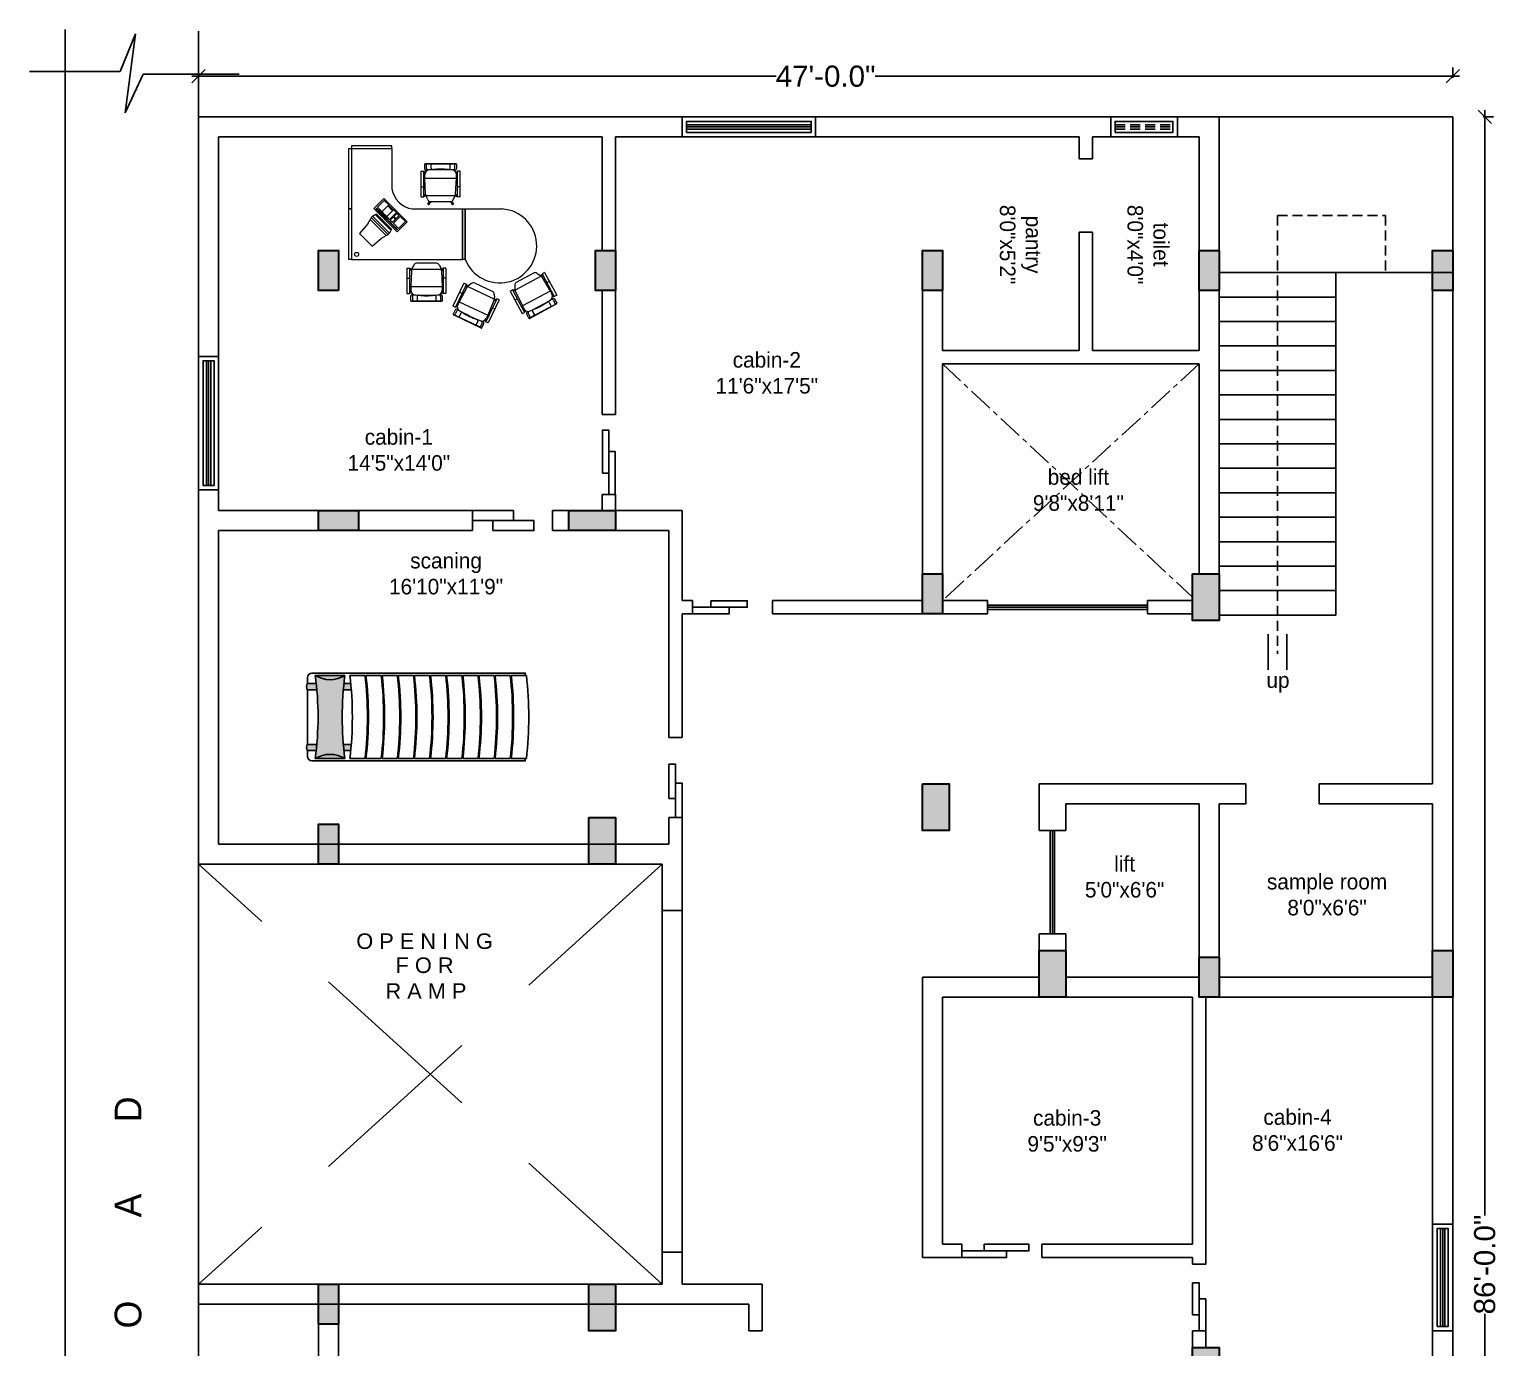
# Model space of a CAD drawing. Header units: inches. Extents: x 204954 to 440946, y -300749 to -143756.
# Drawn here: x 208015 to 208676, y -144552 to -143959 of the extents above; entities that cross this region are included whole.
import ezdxf
from ezdxf.enums import TextEntityAlignment as Align

# ---------------------------------------------------------------- set-up
doc = ezdxf.new("R2010")
doc.units = ezdxf.units.IN
doc.header["$LTSCALE"] = 9
doc.header["$MEASUREMENT"] = 0
doc.linetypes.add('CENTER', pattern=[2, 1.25, -0.25, 0.25, -0.25])
doc.linetypes.add('DASHED', pattern=[0.75, 0.5, -0.25])
doc.layers.get('Defpoints').update_dxf_attribs({"lineweight": 0})
doc.layers.add('beam framing', color=91, linetype='Continuous')
doc.layers.add('Plinth Wall TEXT', color=7, linetype='Continuous')
doc.layers.add('Bloco', color=1, linetype='Continuous', lineweight=9)
doc.layers.add('COLUMNS', color=1, linetype='Continuous', lineweight=30)
doc.layers.add('Hatch', color=7, linetype='Continuous', lineweight=15, true_color=0xa3a3a3)
doc.styles.add('outer', font='arial.ttf', dxfattribs={"height": 24})
doc.styles.add('SST1', font='arial.ttf', dxfattribs={"height": 9.5})
doc.styles.add('vni1', font='arial.ttf')
doc.dimstyles.new('DIMA-1', dxfattribs={"dimtxt": 9.5, "dimasz": 6, "dimexe": 4, "dimexo": 4, "dimgap": 0.25, "dimtad": 0, "dimdec": 1, "dimzin": 3, "dimdsep": 46, "dimlunit": 4, "dimtxsty": 'SST1', "dimblk1": 'OBLIQUE', "dimblk2": 'OBLIQUE', "dimsah": 1, "dimcen": 0, "dimdle": 3, "dimclrd": 3, "dimclre": 3, "dimclrt": 7, "dimadec": 0, "dimazin": 0, "dimtfac": 1, "dimtdec": 1, "dimtix": 1, "dimtmove": 2, "dimatfit": 3, "dimfxl": 4, "dimfxlon": 1, "dimtolj": 1, "dimtzin": 3, "dimarcsym": 0})

# ---------------------------------------------------------------- blocks, each defined once
blk = doc.blocks.new('A$C31806C9B')
at = {"layer": 'Hatch'}
blk.add_hatch(color=256, dxfattribs=at).paths.add_polyline_path([(0, -21), (0, 0), (-12, 0), (-12, -21)])
at = {"layer": 'COLUMNS'}
blk.add_lwpolyline([(-12, 0), (0, 0), (0, -21), (-12, -21)], close=True, dxfattribs=at)
blk = doc.blocks.new('A$C00142961')
at = {"layer": 'Hatch'}
blk.add_hatch(color=256, dxfattribs=at).paths.add_polyline_path([(9, 0), (0, 0), (0, -21), (9, -21)])
at = {"layer": 'COLUMNS'}
blk.add_lwpolyline([(0, 0), (9, 0), (9, -21), (0, -21)], close=True, dxfattribs=at)
blk = doc.blocks.new('A$C5E2070FF')
at = {"layer": 'Hatch'}
blk.add_hatch(color=256, dxfattribs=at).paths.add_polyline_path([(18, -9), (18, 0), (0, 0), (0, -9)])
at = {"layer": 'COLUMNS'}
blk.add_lwpolyline([(18, 0), (18, -9), (0, -9), (0, 0)], close=True, dxfattribs=at)
blk = doc.blocks.new('_Oblique')
at = {"color": 0, "linetype": 'ByBlock', "lineweight": -2}
blk.add_line((-0.5, -0.5), (0.5, 0.5), dxfattribs=at)
blk = doc.blocks.new('*D21')
at = {"layer": 'beam framing', "color": 3, "lineweight": -2, "transparency": 16777216}
for p, q in [((208087.93, -143980.35), (208350.64, -143980.35)), ((208090.93, -143981.1), (208090.93, -143976.35)), ((208657.93, -143980.35), (208395.22, -143980.35)), ((208654.93, -143981.1), (208654.93, -143976.35))]:
    blk.add_line(p, q, dxfattribs=at)
at = {"layer": 'Defpoints', "color": 0, "transparency": 16777216}
for p in [(208654.93, -143980.35), (208090.93, -143998.61), (208654.93, -143998.61)]:
    blk.add_point(p, dxfattribs=at)
at = {"layer": 'beam framing', "color": 3, "lineweight": -2, "transparency": 16777216, "xscale": 6, "yscale": 6, "zscale": 6, "rotation": 180}
blk.add_blockref('_Oblique', (208090.93, -143980.35), dxfattribs=at)
at = {"layer": 'beam framing', "color": 3, "lineweight": -2, "transparency": 16777216, "xscale": 6, "yscale": 6, "zscale": 6}
blk.add_blockref('_Oblique', (208654.93, -143980.35), dxfattribs=at)
at = {"layer": 'beam framing', "color": 7, "transparency": 16777216, "insert": (208372.93, -143980.35), "char_height": 9.5, "attachment_point": 5, "style": 'SST1'}
blk.add_mtext('\\A1;47\'-0.0"', dxfattribs=at)
blk = doc.blocks.new('*D22')
at = {"layer": 'beam framing', "color": 3, "lineweight": -2, "transparency": 16777216}
for p, q in [((208669.36, -143995.61), (208669.36, -144492.5)), ((208668.61, -143998.61), (208673.36, -143998.61)), ((208669.36, -145033.61), (208669.36, -144536.71)), ((208668.61, -145030.61), (208673.36, -145030.61))]:
    blk.add_line(p, q, dxfattribs=at)
at = {"layer": 'Defpoints', "color": 0, "transparency": 16777216}
for p in [(208654.93, -143998.61), (208654.93, -145030.61), (208669.36, -145030.61)]:
    blk.add_point(p, dxfattribs=at)
at = {"layer": 'beam framing', "color": 3, "lineweight": -2, "transparency": 16777216, "xscale": 6, "yscale": 6, "zscale": 6}
for p, rotation in [((208669.36, -143998.61), 90), ((208669.36, -145030.61), 270)]:
    blk.add_blockref('_Oblique', p, dxfattribs=dict(at, rotation=rotation))
at = {"layer": 'beam framing', "color": 7, "transparency": 16777216, "insert": (208669.36, -144514.61), "char_height": 9.5, "attachment_point": 5, "rotation": 90, "style": 'SST1'}
blk.add_mtext('\\A1;86\'-0.0"', dxfattribs=at)

msp = doc.modelspace()

# ---------------------------------------------------------------- hatches: boundary and pattern name
at = {"ltscale": 0.08}
h = msp.add_hatch(color=0, dxfattribs=at)
h.dxf.hatch_style = 1
h.set_gradient(color1=(207, 182, 150), color2=(231, 219, 203), one_color=1, tint=0.85, name='CYLINDER')
h.paths.add_polyline_path([(208139.73999, -144253.30116, 0.178941655), (208139.73999, -144256.14469), (208144.13724, -144256.14469, 0.004972963), (208143.86455, -144253.30116)])
h.paths.add_polyline_path([(208156.34631, -144253.30116, 0.004972963), (208156.07363, -144256.14469), (208159.61196, -144256.14469, 0.004552059), (208159.36235, -144253.30116)])
h = msp.add_hatch(color=0, dxfattribs=at)
h.dxf.hatch_style = 1
h.set_gradient(color1=(207, 182, 150), color2=(239, 231, 220), one_color=1, tint=0.9)
h.paths.add_polyline_path([(208143.44051, -144249.72683, 0.288482462), (208156.77035, -144249.72683)])
h = msp.add_hatch(color=0, dxfattribs=at)
h.dxf.hatch_style = 1
h.set_gradient(color1=(207, 182, 150), color2=(239, 231, 220), one_color=1, tint=0.9, name='INVCURVED')
h.paths.add_polyline_path([(208143.44051, -144249.72683, -0.065400676), (208143.44051, -144287.13535, -0.288482462), (208156.77035, -144287.13535, -0.065400676), (208156.77035, -144249.72683, -0.288482462)])
h = msp.add_hatch(color=0, dxfattribs=at)
h.dxf.hatch_style = 1
h.set_gradient(color1=(207, 182, 150), color2=(231, 219, 203), one_color=1, tint=0.85, name='CYLINDER')
h.paths.add_polyline_path([(208139.73999, -144280.71749, 0.178941655), (208139.73999, -144283.56103), (208143.86455, -144283.56103, 0.004972963), (208144.13724, -144280.71749)])
h.paths.add_polyline_path([(208156.07363, -144280.71749, 0.004972963), (208156.34631, -144283.56103), (208159.36235, -144283.56103, 0.004552059), (208159.61196, -144280.71749)])
h = msp.add_hatch(color=0, dxfattribs=at)
h.dxf.hatch_style = 1
h.set_gradient(color1=(207, 182, 150), color2=(239, 231, 220), one_color=1, tint=0.9)
h.paths.add_polyline_path([(208143.44051, -144287.13535), (208156.77035, -144287.13535, 0.288482462)])

# ---------------------------------------------------------------- linework, layer by layer
at = {"color": 0}
for p, q in [((208143.86455, -144253.30116), (208139.73999, -144253.30116)), ((208143.44051, -144249.72683), (208156.77035, -144249.72683)), ((208159.36235, -144253.30116), (208156.34631, -144253.30116)), ((208158.97436, -144249.72683), (208165.82466, -144249.72683)), ((208166.22859, -144249.72683), (208173.07889, -144249.72683)), ((208173.48282, -144249.72683), (208180.33313, -144249.72683)), ((208180.73705, -144249.72683), (208187.58736, -144249.72683)), ((208187.99129, -144249.72683), (208194.84159, -144249.72683)), ((208195.24552, -144249.72683), (208202.09582, -144249.72683)), ((208202.49975, -144249.72683), (208209.35006, -144249.72683)), ((208209.75398, -144249.72683), (208216.60429, -144249.72683)), ((208217.00822, -144249.72683), (208223.85852, -144249.72683)), ((208224.26245, -144249.72683), (208231.11275, -144249.72683)), ((208231.51668, -144249.72683), (208238.36699, -144249.72683)), ((208144.13724, -144256.14469), (208139.73999, -144256.14469)), ((208159.61196, -144256.14469), (208156.07363, -144256.14469)), ((208144.13724, -144280.71749), (208139.73999, -144280.71749)), ((208143.86455, -144283.56103), (208139.73999, -144283.56103)), ((208159.61196, -144280.71749), (208156.07363, -144280.71749)), ((208159.36235, -144283.56103), (208156.34631, -144283.56103)), ((208143.44051, -144287.13535), (208156.77035, -144287.13535)), ((208158.97436, -144287.13535), (208165.82466, -144287.13535)), ((208166.22859, -144287.13535), (208173.07889, -144287.13535)), ((208173.48282, -144287.13535), (208180.33313, -144287.13535)), ((208180.73705, -144287.13535), (208187.58736, -144287.13535)), ((208187.99129, -144287.13535), (208194.84159, -144287.13535)), ((208195.24552, -144287.13535), (208202.09582, -144287.13535)), ((208202.49975, -144287.13535), (208209.35006, -144287.13535)), ((208209.75398, -144287.13535), (208216.60429, -144287.13535)), ((208217.00822, -144287.13535), (208223.85852, -144287.13535)), ((208224.26245, -144287.13535), (208231.11275, -144287.13535)), ((208231.51668, -144287.13535), (208238.36699, -144287.13535))]:
    msp.add_line(p, q, dxfattribs=at)
for points in [[(208237.85578, -144249.72683), (208237.85578, -144248.70119), (208141.92762, -144248.70119, 0.414213562), (208139.8866, -144250.74221), (208139.8866, -144253.30116)], [(208139.8866, -144283.56103), (208139.8866, -144286.11997, 0.414213562), (208141.92762, -144288.16099), (208237.85578, -144288.16099), (208237.85578, -144287.13535)]]:
    msp.add_lwpolyline(points, format="xyb", dxfattribs=at)
msp.add_lwpolyline([(208139.8866, -144256.14469), (208139.8866, -144280.71749)], dxfattribs=at)
for centre, radius, start, end in [((208143.5855, -144254.72292), 4.09992, 159.70954548, 200.29045452), ((208001.0547, -144268.43109), 143.60908, 352.51629228, 7.48370772), ((208150.10543, -144239.13649), 12.51305, 237.81615381, 302.18384619), ((208299.15617, -144268.43109), 143.60908, 172.51629228, 187.48370772), ((208003.32288, -144268.43109), 156.77127, 353.14776189, 6.85223811), ((208003.32288, -144268.43109), 163.57468, 353.43404272, 6.56595728), ((208010.57711, -144268.43109), 156.77127, 353.14776189, 6.85223811), ((208010.57711, -144268.43109), 163.57468, 353.43404272, 6.56595728), ((208017.83135, -144268.43109), 156.77127, 353.14776189, 6.85223811), ((208017.83135, -144268.43109), 163.57468, 353.43404272, 6.56595728), ((208025.08558, -144268.43109), 156.77127, 353.14776189, 6.85223811), ((208025.08558, -144268.43109), 163.57468, 353.43404272, 6.56595728), ((208032.33981, -144268.43109), 156.77127, 353.14776189, 6.85223811), ((208032.33981, -144268.43109), 163.57468, 353.43404272, 6.56595728), ((208039.59404, -144268.43109), 156.77127, 353.14776189, 6.85223811), ((208039.59404, -144268.43109), 163.57468, 353.43404272, 6.56595728), ((208046.84828, -144268.43109), 156.77127, 353.14776189, 6.85223811), ((208046.84828, -144268.43109), 163.57468, 353.43404272, 6.56595728), ((208054.10251, -144268.43109), 156.77127, 353.14776189, 6.85223811), ((208054.10251, -144268.43109), 163.57468, 353.43404272, 6.56595728), ((208061.35674, -144268.43109), 156.77127, 353.14776189, 6.85223811), ((208061.35674, -144268.43109), 163.57468, 353.43404272, 6.56595728), ((208068.61097, -144268.43109), 156.77127, 353.14776189, 6.85223811), ((208068.61097, -144268.43109), 163.57468, 353.43404272, 6.56595728), ((208075.86521, -144268.43109), 156.77127, 353.14776189, 6.85223811), ((208075.86521, -144268.43109), 163.57468, 353.43404272, 6.56595728), ((208143.5855, -144282.13926), 4.09992, 159.70954548, 200.29045452), ((208150.10543, -144297.72569), 12.51305, 57.81615381, 122.18384619)]:
    msp.add_arc(centre, radius, start, end, dxfattribs=at)
at = {"layer": 'beam framing', "color": 1}
for p, q in [((208030.98854, -145030.6061), (208030.98854, -143959.24885)), ((208055.69903, -143978.18468), (208062.58403, -143961.22098)), ((208062.58403, -143961.22098), (208057.99387, -143996.75295)), ((208090.93246, -143998.6061), (208090.93246, -143960.0556)), ((208014.84824, -143978.18468), (208055.69903, -143978.18468)), ((208057.99387, -143996.75295), (208066.02629, -143979.33085)), ((208066.02629, -143979.33085), (208109.17191, -143979.33085)), ((208090.93246, -143998.6061), (208654.93243, -143998.6061)), ((208090.93246, -145030.6061), (208090.93246, -143998.6061)), ((208549.93251, -144204.10617), (208549.93248, -143998.6061)), ((208654.93243, -145030.6061), (208654.93243, -143998.6061)), ((208099.93246, -144007.6061), (208272.43247, -144007.6061)), ((208099.93246, -144175.60609), (208099.93246, -144007.6061)), ((208272.43247, -144058.60609), (208272.43247, -144007.6061)), ((208278.43247, -144007.6061), (208486.93247, -144007.6061)), ((208278.43247, -144132.37287), (208278.43247, -144007.6061)), ((208486.93247, -144007.6061), (208486.93247, -144017.38146)), ((208492.93247, -144007.6061), (208540.93247, -144007.6061)), ((208492.93247, -144007.6061), (208492.93247, -144017.38146)), ((208540.93247, -144007.6061), (208540.93247, -144103.60609)), ((208492.93247, -144017.38146), (208486.93247, -144017.38146)), ((208486.93247, -144050.38146), (208486.93247, -144103.60609)), ((208492.93247, -144050.38146), (208486.93247, -144050.38146)), ((208492.93247, -144050.38146), (208492.93247, -144103.60609)), ((208416.43247, -144058.60609), (208416.43247, -144103.60609)), ((208425.43245, -144058.60609), (208425.43245, -144103.60609)), ((208602.43246, -144222.6061), (208602.43246, -144068.6061)), ((208272.43247, -144132.37287), (208272.43247, -144076.60609)), ((208645.93243, -144076.60609), (208645.93243, -144298.46969)), ((208416.43245, -144103.60609), (208416.43245, -144216.10609)), ((208425.43245, -144103.60609), (208486.93247, -144103.60609)), ((208492.93247, -144103.60609), (208540.93247, -144103.60609)), ((208425.43245, -144109.60609), (208540.93247, -144109.60609)), ((208425.43245, -144109.60609), (208425.43245, -144216.10609)), ((208540.93247, -144109.60609), (208540.93247, -144204.10617)), ((208272.43247, -144132.37287), (208278.43247, -144132.37287)), ((208272.43247, -144175.60609), (208272.43247, -144168.37287)), ((208272.43247, -144168.37287), (208278.43247, -144168.37287)), ((208278.43247, -144184.60609), (208278.43247, -144168.37287)), ((208214.12626, -144175.60609), (208099.93246, -144175.60609)), ((208214.12626, -144175.60609), (208214.12626, -144184.60609)), ((208272.43247, -144175.60609), (208250.12626, -144175.60609)), ((208250.12626, -144175.60609), (208250.12626, -144184.60609)), ((208278.43247, -144175.60609), (208308.43243, -144175.60609)), ((208308.43243, -144216.10609), (208308.43243, -144175.60609)), ((208099.93246, -144325.6061), (208099.93246, -144184.60609)), ((208214.12626, -144184.60609), (208099.93246, -144184.60609)), ((208302.43243, -144184.60609), (208250.12626, -144184.60609)), ((208302.43243, -144277.60619), (208302.43243, -144184.60609)), ((208308.43243, -144216.10609), (208313.06591, -144216.10609)), ((208313.06591, -144216.10609), (208313.06591, -144222.10609)), ((208349.06591, -144216.10609), (208416.43245, -144216.10609)), ((208349.06591, -144216.10609), (208349.06591, -144222.10609)), ((208425.43245, -144216.10609), (208445.68248, -144216.10609)), ((208445.68248, -144216.10609), (208445.68248, -144222.10609)), ((208517.68248, -144216.10609), (208537.93251, -144216.10609)), ((208517.68248, -144216.10609), (208517.68248, -144222.10609)), ((208308.43243, -144222.10609), (208313.06591, -144222.10609)), ((208308.43243, -144277.60619), (208308.43243, -144222.10609)), ((208349.06591, -144222.10609), (208445.68248, -144222.10609)), ((208517.68248, -144222.10609), (208537.93251, -144222.10609)), ((208302.43243, -144277.60619), (208308.43243, -144277.60619)), ((208416.43247, -144298.46965), (208416.43247, -144319.46965)), ((208468.93246, -144298.46967), (208468.93245, -144319.46965)), ((208549.93247, -144298.46969), (208468.93246, -144298.46967)), ((208549.93247, -144298.46969), (208561.89146, -144298.46969)), ((208561.89146, -144307.46969), (208561.89146, -144298.46969)), ((208594.89146, -144298.46969), (208645.93243, -144298.46969)), ((208594.89146, -144307.46969), (208594.89146, -144298.46969)), ((208480.93246, -144307.46968), (208480.93245, -144319.46965)), ((208540.93247, -144307.46969), (208480.93246, -144307.46968)), ((208540.93243, -144376.46968), (208540.93247, -144307.46969)), ((208549.93247, -144307.46969), (208549.93247, -144394.46968)), ((208549.93247, -144307.46969), (208561.89146, -144307.46969)), ((208594.89146, -144307.46969), (208645.93243, -144307.46969)), ((208645.93243, -144307.46969), (208645.93243, -144592.60609)), ((208302.43243, -144325.60618), (208302.43243, -144313.60619)), ((208302.43243, -144313.60619), (208308.43243, -144313.60619)), ((208308.43243, -144325.60618), (208308.43243, -144313.60619)), ((208480.93245, -144319.46965), (208468.93245, -144319.46965)), ((208099.93246, -144325.6061), (208302.43243, -144325.60618)), ((208308.43243, -144325.60618), (208308.43246, -144523.46963)), ((208090.93246, -144334.6061), (208299.43243, -144334.60618)), ((208299.43243, -144334.60618), (208299.43246, -144523.46963)), ((208468.93245, -144365.87424), (208468.93245, -144373.46967)), ((208480.93243, -144365.87424), (208468.93245, -144365.87424)), ((208480.93243, -144365.87424), (208480.93243, -144373.46967)), ((208416.43247, -144385.46969), (208416.43246, -144511.46969)), ((208468.93245, -144385.46969), (208416.43247, -144385.46969)), ((208480.93243, -144385.46969), (208540.93243, -144385.46969)), ((208549.93247, -144385.46968), (208645.93247, -144385.46968)), ((208425.43247, -144394.46966), (208425.43246, -144505.46969)), ((208474.93245, -144394.46966), (208425.43247, -144394.46966)), ((208480.93243, -144394.46969), (208537.93247, -144394.46969)), ((208537.93247, -144505.46969), (208537.93247, -144394.46969)), ((208543.93247, -144514.46969), (208543.93247, -144394.46969)), ((208549.93247, -144394.46968), (208654.93247, -144394.46968)), ((208425.43246, -144505.46969), (208434.15292, -144505.46969)), ((208434.15292, -144511.46969), (208434.15292, -144505.46969)), ((208470.15292, -144505.46969), (208537.93247, -144505.46969)), ((208470.15292, -144511.46969), (208470.15292, -144505.46969)), ((208416.43246, -144511.46969), (208434.15292, -144511.46969)), ((208470.15292, -144511.46969), (208537.93247, -144511.46969)), ((208537.93247, -144514.46969), (208537.93247, -144511.46969)), ((208537.93247, -144514.46969), (208543.93247, -144514.46969)), ((208299.43246, -144523.46963), (208090.93246, -144523.46963)), ((208144.93247, -144648.34609), (208144.93247, -144523.46963)), ((208344.43247, -144523.46963), (208308.43246, -144523.46963)), ((208344.43247, -144523.46963), (208344.43247, -144544.4696)), ((208153.93247, -144648.34609), (208153.93247, -144529.46963)), ((208338.43247, -144532.46963), (208090.93246, -144532.46963)), ((208338.43247, -144532.46963), (208338.43247, -144544.4696)), ((208338.43247, -144544.4696), (208344.43247, -144544.4696)), ((208537.93247, -144592.60609), (208537.93247, -144544.46969)), ((208537.93247, -144544.46969), (208543.93247, -144544.46969)), ((208543.93247, -144551.96966), (208543.93247, -144544.46969))]:
    msp.add_line(p, q, dxfattribs=at)
at = {"layer": 'beam framing', "color": 4}
for p, q in [((208310.43243, -144002.1061), (208366.43243, -144002.1061)), ((208310.43243, -144003.1061), (208366.43243, -144003.1061)), ((208310.43243, -144004.1061), (208366.43243, -144004.1061)), ((208094.43246, -144164.26523), (208094.43246, -144108.26523)), ((208095.43246, -144164.26523), (208095.43246, -144108.26523)), ((208096.43246, -144164.26523), (208096.43246, -144108.26523)), ((208445.68248, -144218.10609), (208517.68248, -144218.10609)), ((208445.68248, -144219.10609), (208517.68248, -144219.10609)), ((208445.68248, -144220.10609), (208517.68248, -144220.10609)), ((208473.93244, -144365.87424), (208473.93245, -144319.46965)), ((208474.93244, -144365.87424), (208474.93245, -144319.46965)), ((208475.93244, -144365.87424), (208475.93245, -144319.46965)), ((208649.43243, -144542.46969), (208649.43243, -144498.46969)), ((208650.43243, -144542.46969), (208650.43243, -144498.46969)), ((208651.43243, -144542.46969), (208651.43243, -144498.46969))]:
    msp.add_line(p, q, dxfattribs=at)
at = {"layer": 'beam framing', "color": 6, "linetype": 'DASHED'}
for p, q in [((208503.14109, -144002.1061), (208529.14109, -144002.1061)), ((208503.14109, -144003.1061), (208529.14109, -144003.1061)), ((208503.14109, -144004.1061), (208529.14109, -144004.1061))]:
    msp.add_line(p, q, dxfattribs=at)
at = {"layer": 'beam framing', "color": 2, "linetype": 'DASHED'}
for p, q in [((208576.18247, -144042.9703), (208576.18247, -144239.95729)), ((208576.18247, -144042.9703), (208624.75577, -144042.9703)), ((208624.75577, -144042.9703), (208624.75577, -144068.6061))]:
    msp.add_line(p, q, dxfattribs=at)
at = {"layer": 'beam framing', "color": 8, "linetype": 'DASHED', "lineweight": 25, "ltscale": 18}
for p, q in [((208549.9324, -144058.60607), (208549.93247, -144058.6062)), ((208299.43246, -144523.46963), (208090.93246, -144334.6061)), ((208299.43243, -144334.60618), (208090.93246, -144523.46963))]:
    msp.add_line(p, q, dxfattribs=at)
at = {"layer": 'beam framing', "ltscale": 18}
for p, q in [((208549.93248, -144068.6061), (208654.93243, -144068.6061)), ((208549.93248, -144079.6061), (208602.43246, -144079.6061)), ((208549.93248, -144090.6061), (208602.43246, -144090.6061)), ((208549.93248, -144101.6061), (208602.43246, -144101.6061)), ((208549.93248, -144112.6061), (208602.43246, -144112.6061)), ((208549.93248, -144123.6061), (208602.43246, -144123.6061)), ((208549.93248, -144134.6061), (208602.43246, -144134.6061)), ((208549.93248, -144145.6061), (208602.43246, -144145.6061)), ((208549.93248, -144156.6061), (208602.43246, -144156.6061)), ((208549.93248, -144167.6061), (208602.43246, -144167.6061)), ((208549.93248, -144178.6061), (208602.43246, -144178.6061)), ((208549.93248, -144189.6061), (208602.43246, -144189.6061)), ((208549.93248, -144200.6061), (208602.43246, -144200.6061)), ((208549.93248, -144211.6061), (208602.43246, -144211.6061)), ((208549.93248, -144222.6061), (208602.43246, -144222.6061))]:
    msp.add_line(p, q, dxfattribs=at)
at = {"layer": 'beam framing', "color": 1, "linetype": 'CENTER'}
for p, q in [((208425.43245, -144109.60609), (208537.93251, -144214.60617)), ((208540.93247, -144109.60609), (208425.43245, -144216.10609))]:
    msp.add_line(p, q, dxfattribs=at)
at = {"layer": 'beam framing', "color": 6}
for p, q in [((208571.95231, -144231.14104), (208571.95231, -144247.16456)), ((208580.41263, -144231.14104), (208580.41263, -144247.16456))]:
    msp.add_line(p, q, dxfattribs=at)
at = {"layer": 'beam framing', "color": 71, "linetype": 'DASHED', "lineweight": 25, "ltscale": 18}
msp.add_line((208144.93247, -144523.46967), (208144.93247, -144532.46963), dxfattribs=at)
at = {"layer": 'beam framing', "color": 5}
for points in [[(208308.43243, -144007.6061), (208368.43243, -144007.6061), (208368.43243, -143998.6061), (208308.43243, -143998.6061)], [(208310.43243, -144005.6061), (208366.43243, -144005.6061), (208366.43243, -144000.6061), (208310.43243, -144000.6061)], [(208501.14109, -144007.6061), (208531.14109, -144007.6061), (208531.14109, -143998.6061), (208501.14109, -143998.6061)], [(208503.14109, -144005.6061), (208529.14109, -144005.6061), (208529.14109, -144000.6061), (208503.14109, -144000.6061)], [(208099.93246, -144166.26523), (208090.93246, -144166.26523), (208090.93246, -144106.26523), (208099.93246, -144106.26523)], [(208097.93246, -144164.26523), (208092.93246, -144164.26523), (208092.93246, -144108.26523), (208097.93246, -144108.26523)], [(208645.93243, -144544.46969), (208654.93243, -144544.46969), (208654.93243, -144496.46969), (208645.93243, -144496.46969)], [(208647.93243, -144542.46969), (208652.93243, -144542.46969), (208652.93243, -144498.46969), (208647.93243, -144498.46969)]]:
    msp.add_lwpolyline(points, close=True, dxfattribs=at)
at = {"layer": 'beam framing', "color": 4}
for points in [[(208272.53682, -144158.72769), (208275.43247, -144158.72769), (208275.43247, -144139.43735), (208272.53682, -144139.43735)], [(208275.43247, -144168.37287), (208278.32812, -144168.37287), (208278.32812, -144149.08252), (208275.43247, -144149.08252)], [(208214.12626, -144180.10609), (208232.53234, -144180.10609), (208232.53234, -144175.63302), (208214.12626, -144175.63302)], [(208223.3293, -144184.57916), (208241.73537, -144184.57916), (208241.73537, -144180.10609), (208223.3293, -144180.10609)], [(208313.06591, -144219.10609), (208329.4855, -144219.10609), (208329.4855, -144222.07798), (208313.06591, -144222.07798)], [(208321.2757, -144216.1342), (208337.6953, -144216.1342), (208337.6953, -144219.10609), (208321.2757, -144219.10609)], [(208302.44513, -144305.07056), (208305.43243, -144305.07056), (208305.43243, -144289.65565), (208302.44513, -144289.65565)], [(208305.43243, -144313.60619), (208308.41973, -144313.60619), (208308.41973, -144298.19127), (208305.43243, -144298.19127)], [(208434.15292, -144508.46969), (208454.29039, -144508.46969), (208454.29039, -144511.42965), (208434.15292, -144511.42965)], [(208444.22166, -144505.50973), (208464.35913, -144505.50973), (208464.35913, -144508.46969), (208444.22166, -144508.46969)], [(208537.95899, -144537.26185), (208540.93247, -144537.26185), (208540.93247, -144522.84618), (208537.95899, -144522.84618)], [(208540.93247, -144544.46969), (208543.90596, -144544.46969), (208543.90596, -144530.05401), (208540.93247, -144530.05401)]]:
    msp.add_lwpolyline(points, close=True, dxfattribs=at)
at = {"layer": 'beam framing', "color": 6}
msp.add_lwpolyline([(208299.43243, -144355.37658), (208308.43246, -144355.37658), (208308.43246, -144509.11047), (208299.43243, -144509.11047)], close=True, dxfattribs=at)
at = {"layer": 'Bloco', "color": 2, "linetype": 'Continuous'}
for p, q in [((208159.75368, -144012.76032), (208159.75368, -144062.68284)), ((208159.75368, -144012.76032), (208177.90732, -144012.76032)), ((208177.90732, -144012.76032), (208177.90732, -144030.91396)), ((208209.6762, -144039.99078), (208209.6762, -144062.68284)), ((208159.75368, -144062.68284), (208209.6762, -144062.68284))]:
    msp.add_line(p, q, dxfattribs=at)
at = {"layer": 'Bloco', "color": 2, "linetype": 'ByBlock'}
for p, q in [((208206.89697, -144019.77639), (208192.67662, -144019.77639)), ((208192.67662, -144021.93987), (208192.67662, -144019.80665)), ((208206.71543, -144019.62511), (208192.85815, -144019.62511)), ((208193.43302, -144021.86769), (208193.43302, -144019.92767)), ((208195.55094, -144021.71852), (208195.55094, -144019.92767)), ((208204.02264, -144021.71852), (208204.02264, -144019.92767)), ((208206.14057, -144021.86769), (208206.14057, -144019.92767)), ((208206.89697, -144019.80665), (208206.89697, -144021.93987)), ((208191.01253, -144034.55649), (208191.01253, -144023.05918)), ((208191.01253, -144023.05918), (208192.22277, -144023.05918)), ((208192.22277, -144034.55649), (208192.22277, -144023.05918)), ((208192.92765, -144023.57182), (208192.22277, -144023.05918)), ((208192.7437, -144024.04315), (208192.22277, -144023.6643)), ((208192.67662, -144026.08479), (208192.67662, -144024.57198)), ((208193.02047, -144033.23687), (208192.67662, -144026.08479)), ((208192.67662, -144026.08479), (208206.89697, -144026.08479)), ((208193.29584, -144022.54482), (208194.06437, -144022.47224)), ((208206.27775, -144022.54482), (208205.50922, -144022.47224)), ((208206.55312, -144033.23687), (208206.89697, -144026.08479)), ((208206.64593, -144023.57182), (208207.35081, -144023.05918)), ((208206.82989, -144024.04315), (208207.35081, -144023.6643)), ((208206.89697, -144026.08479), (208206.89697, -144024.57198)), ((208207.35081, -144034.55649), (208207.35081, -144023.05918)), ((208208.56105, -144023.05918), (208207.35081, -144023.05918)), ((208208.56105, -144034.55649), (208208.56105, -144023.05918)), ((208169.71545, -144039.83644, 0.60512), (208174.20825, -144035.34364, 0.60512)), ((208174.20825, -144035.34364, 0.60512), (208184.69145, -144045.82683, 0.60512)), ((208174.20825, -144035.34364), (208184.69145, -144045.82683)), ((208174.20825, -144035.34364, 0.60512), (208174.20825, -144035.34364)), ((208191.01253, -144030.01807), (208192.22277, -144030.01807)), ((208191.01253, -144034.55649), (208192.22277, -144034.55649)), ((208193.02934, -144033.36477), (208192.22277, -144033.95136)), ((208193.12672, -144033.89907), (208192.22277, -144034.55649)), ((208193.14171, -144033.95136), (208206.43188, -144033.95136)), ((208194.09127, -144035.79408), (208193.40549, -144034.57483)), ((208205.48231, -144035.79408), (208206.16809, -144034.57483)), ((208206.44686, -144033.89907), (208207.35081, -144034.55649)), ((208206.54425, -144033.36477), (208207.35081, -144033.95136)), ((208208.56105, -144030.01807), (208207.35081, -144030.01807)), ((208208.56105, -144034.55649), (208207.35081, -144034.55649)), ((208180.19865, -144050.31963, 0.60512), (208169.71545, -144039.83644, 0.60512)), ((208194.48697, -144037.11953), (208194.03319, -144037.66032)), ((208194.92403, -144037.48626), (208194.47024, -144038.02706)), ((208194.97097, -144036.64045), (208194.74943, -144036.90448)), ((208194.79369, -144036.94162), (208194.74943, -144036.90448)), ((208195.09709, -144037.1962), (208195.05282, -144037.15906)), ((208195.53492, -144036.67441), (208195.09709, -144037.1962)), ((208195.25568, -144036.67441), (208204.3179, -144036.67441)), ((208204.03866, -144036.67441), (208204.4765, -144037.1962)), ((208204.4765, -144037.1962), (208204.52076, -144037.15906)), ((208204.60261, -144036.64045), (208204.82416, -144036.90448)), ((208204.64956, -144037.48626), (208205.10334, -144038.02706)), ((208204.77989, -144036.94162), (208204.82416, -144036.90448)), ((208205.08661, -144037.11953), (208205.54039, -144037.66032)), ((208168.58713, -144043.85299, 0.30256), (208168.15925, -144044.70876, 0.30256)), ((208169.22896, -144043.21116, 0.60512), (208168.58713, -144043.85299, 0.60512)), ((208168.58713, -144043.85299, 0.30256), (208176.1821, -144051.44795, 0.30256)), ((208168.58713, -144043.85299, 0.60512), (208176.1821, -144051.44795, 0.60512)), ((208170.88702, -144042.3019, 0.60512), (208169.22896, -144043.21116, 0.60512)), ((208172.8125, -144046.7947, 0.60512), (208169.22896, -144043.21116, 0.60512)), ((208169.22896, -144043.21116, 0.60512), (208176.82393, -144050.80612, 0.60512)), ((208174.3101, -144045.72498, 0.60512), (208170.88702, -144042.3019, 0.60512)), ((208171.15758, -144042.57246, 0.60512), (208171.15758, -144042.57246, 0.60512)), ((208171.15758, -144042.57246, 0.60512), (208171.15758, -144042.57246, 0.60512)), ((208173.61165, -144045.02654, 2.11793), (208177.19519, -144048.61008, 2.11793)), ((208174.3101, -144045.72498, 0.60512), (208177.73318, -144049.14807, 0.60512)), ((208184.69145, -144045.82683, 0.60512), (208180.19865, -144050.31963, 0.60512)), ((208184.69145, -144045.82683, 0.60512), (208184.69145, -144045.82683)), ((208176.1821, -144051.44795, 0.30256), (208175.32633, -144051.87584, 0.30256)), ((208176.82393, -144050.80612, 0.60512), (208176.1821, -144051.44795, 0.60512)), ((208177.73318, -144049.14807, 0.60512), (208176.82393, -144050.80612, 0.60512)), ((208184.65465, -144066.54119), (208184.65465, -144078.0385)), ((208184.65465, -144066.54119), (208185.86489, -144066.54119)), ((208185.86489, -144066.54119), (208185.86489, -144078.0385)), ((208186.76883, -144067.19861), (208185.86489, -144066.54119)), ((208186.67145, -144067.73291), (208185.86489, -144067.14632)), ((208186.66258, -144067.86081), (208186.31873, -144075.0129)), ((208200.07399, -144067.14632), (208186.78382, -144067.14632)), ((208187.73339, -144065.3036), (208187.04761, -144066.52285)), ((208197.96002, -144064.42327), (208188.89779, -144064.42327)), ((208199.12443, -144065.3036), (208199.81021, -144066.52285)), ((208200.08898, -144067.19861), (208200.99292, -144066.54119)), ((208200.18636, -144067.73291), (208200.99292, -144067.14632)), ((208200.19523, -144067.86081), (208200.53908, -144075.0129)), ((208200.99292, -144066.54119), (208200.99292, -144078.0385)), ((208202.20317, -144066.54119), (208200.99292, -144066.54119)), ((208202.20317, -144066.54119), (208202.20317, -144078.0385)), ((208184.65465, -144071.07961), (208185.86489, -144071.07961)), ((208202.20317, -144071.07961), (208200.99292, -144071.07961)), ((208210.30171, -144073.32203), (208205.34512, -144083.69605)), ((208211.39372, -144073.84378), (208206.43712, -144084.21779)), ((208210.30171, -144073.32203), (208211.39372, -144073.84378)), ((208211.60772, -144075.26677), (208211.13284, -144074.38978)), ((208211.92593, -144074.82666), (208211.39372, -144073.84378)), ((208211.962, -144074.78594), (208223.95371, -144080.51546)), ((208213.6132, -144073.53262), (208212.46879, -144074.33711)), ((208215.04336, -144073.24029), (208223.2202, -144077.1471)), ((208233.21203, -144074.37131), (208233.18316, -144075.76989)), ((208244.96059, -144070.16922), (208233.24499, -144076.44403)), ((208241.81142, -144068.76688), (208233.82285, -144073.04551)), ((208243.25351, -144068.99315), (208244.43369, -144069.74416)), ((208244.99849, -144070.20824), (208245.48495, -144069.20192)), ((208245.3366, -144070.63326), (208245.77065, -144069.73535)), ((208245.40481, -144070.74182), (208249.0847, -144076.88421)), ((208246.55181, -144068.63052), (208245.48495, -144069.20192)), ((208245.48495, -144069.20192), (208250.91328, -144079.33707)), ((208246.55181, -144068.63052), (208251.98014, -144078.76567)), ((208248.69457, -144072.63124), (208247.62771, -144073.20264)), ((208184.65465, -144078.0385), (208185.86489, -144078.0385)), ((208186.38581, -144077.05453), (208185.86489, -144077.43338)), ((208186.56977, -144077.52586), (208185.86489, -144078.0385)), ((208200.53908, -144075.0129), (208186.31873, -144075.0129)), ((208186.31873, -144075.0129), (208186.31873, -144076.5257)), ((208186.31873, -144081.29103), (208186.31873, -144079.15781)), ((208186.31873, -144081.32129), (208200.53908, -144081.32129)), ((208186.50027, -144081.47257), (208200.35755, -144081.47257)), ((208186.93795, -144078.55286), (208187.70648, -144078.62544)), ((208187.07513, -144079.22999), (208187.07513, -144081.17001)), ((208189.19306, -144079.37916), (208189.19306, -144081.17001)), ((208197.66476, -144079.37916), (208197.66476, -144081.17001)), ((208199.91986, -144078.55286), (208199.15133, -144078.62544)), ((208199.78268, -144079.22999), (208199.78268, -144081.17001)), ((208200.28805, -144077.52586), (208200.99292, -144078.0385)), ((208200.472, -144077.05453), (208200.99292, -144077.43338)), ((208200.53908, -144075.0129), (208200.53908, -144076.5257)), ((208200.53908, -144079.15781), (208200.53908, -144081.29103)), ((208202.20317, -144078.0385), (208200.99292, -144078.0385)), ((208211.54457, -144075.37836), (208208.15099, -144081.68345)), ((208208.34516, -144077.41704), (208209.43716, -144077.93878)), ((208225.04374, -144080.36562), (208220.08714, -144090.73963)), ((208223.75508, -144081.21242), (208220.98201, -144087.81398)), ((208226.13574, -144080.88737), (208221.17914, -144091.26138)), ((208223.80222, -144081.09318), (208224.78286, -144080.91162)), ((208223.89133, -144078.44341), (208223.98448, -144079.83918)), ((208223.94469, -144080.5691), (208225.04374, -144080.36562)), ((208226.13574, -144080.88737), (208225.04374, -144080.36562)), ((208231.08237, -144076.91587), (208232.14923, -144076.34447)), ((208231.08237, -144076.91587), (208236.5107, -144087.05102)), ((208232.14923, -144076.34447), (208237.57756, -144086.47962)), ((208233.25647, -144076.49721), (208232.14923, -144076.34447)), ((208233.42288, -144077.01418), (208232.43493, -144076.8779)), ((208233.22513, -144080.91659), (208234.29199, -144080.34519)), ((208233.47545, -144077.13112), (208236.54912, -144083.5982)), ((208249.0847, -144076.88421), (208236.54912, -144083.5982)), ((208249.0847, -144076.88421), (208249.79896, -144078.21778)), ((208250.2102, -144080.29713), (208249.56699, -144080.72396)), ((208249.9895, -144078.71563), (208250.62758, -144078.80365)), ((208250.04988, -144079.21797), (208250.91328, -144079.33707)), ((208250.40898, -144080.9588), (208251.32494, -144082.66898)), ((208251.98014, -144078.76567), (208250.91328, -144079.33707)), ((208251.04168, -144080.53805), (208252.04886, -144082.41854)), ((208205.34512, -144083.69605), (208206.43712, -144084.21779)), ((208218.2624, -144093.50604), (208205.43138, -144087.37551)), ((208206.36407, -144085.4234), (208205.44442, -144087.34821)), ((208218.03338, -144093.56428), (208205.52996, -144087.59027)), ((208207.01546, -144085.81462), (208206.1791, -144087.5651)), ((208207.29413, -144084.05912), (208206.43712, -144084.21779)), ((208207.33135, -144083.55453), (208206.69799, -144083.67179)), ((208207.1836, -144085.1445), (208207.84575, -144085.54132)), ((208208.15099, -144081.68345), (208207.4988, -144083.04845)), ((208208.86215, -144086.86227), (208208.0901, -144088.47816)), ((208208.15099, -144081.68345), (208220.98201, -144087.81398)), ((208220.98201, -144087.81398), (208220.32982, -144089.17898)), ((208224.17919, -144084.98237), (208223.08719, -144084.46062)), ((208236.5107, -144087.05102), (208237.57756, -144086.47962)), ((208236.54912, -144083.5982), (208237.26338, -144084.93177)), ((208237.5722, -144085.36627), (208237.29186, -144085.94619)), ((208237.95689, -144085.69492), (208237.57756, -144086.47962)), ((208239.51328, -144089.13253), (208238.5061, -144087.25204)), ((208238.76634, -144086.4264), (208239.47809, -144086.12753)), ((208239.20697, -144086.95854), (208240.12293, -144088.66871)), ((208239.52757, -144089.1592), (208252.06315, -144082.44521)), ((208239.75902, -144089.20685), (208251.97454, -144082.66427)), ((208241.1444, -144086.09008), (208241.98993, -144087.66876)), ((208248.6124, -144082.09025), (208249.45793, -144083.66893)), ((208216.50617, -144090.5145), (208215.73411, -144092.13039)), ((208218.48147, -144091.29297), (208217.64511, -144093.04345)), ((208218.89717, -144090.74113), (208218.17243, -144090.4753)), ((208218.27544, -144093.47874), (208219.19509, -144091.55393)), ((208219.67213, -144089.9732), (208220.08714, -144090.73963)), ((208220.04131, -144089.62722), (208220.34801, -144090.19363)), ((208221.17914, -144091.26138), (208220.08714, -144090.73963))]:
    msp.add_line(p, q, dxfattribs=at)
at = {"layer": 'Bloco', "color": 2}
for p, q in [((208186.98415, -144039.99078), (208209.6762, -144039.99078)), ((208210.88644, -144062.68284), (208210.88644, -144039.99078)), ((208210.88644, -144039.99078), (208227.51199, -144039.99078)), ((208166.92908, -144046.90167, -0.30256), (208163.35623, -144051.03076, -0.30256)), ((208168.15925, -144044.70876, 0.30256), (208166.92908, -144046.90167, -0.30256)), ((208168.58713, -144043.85299, 0.30256), (208168.15925, -144044.70876, 0.30256)), ((208169.22896, -144043.21116, 0.60512), (208168.58713, -144043.85299, 0.30256)), ((208176.82393, -144050.80612, 0.60512), (208169.22896, -144043.21116, 0.60512)), ((208171.15758, -144042.57246, 0.60512), (208170.83666, -144042.89338, 0.60512)), ((208170.83666, -144042.89338, 0.60512), (208177.14171, -144049.19842, 0.60512)), ((208171.15758, -144042.57246, 0.60512), (208177.46262, -144048.87751, 0.60512)), ((208163.35623, -144051.03076, -0.30256), (208169.00432, -144056.67885, -0.30256)), ((208169.00432, -144056.67885, -0.30256), (208173.13341, -144053.10601, -0.30256)), ((208173.13341, -144053.10601, -0.30256), (208175.32633, -144051.87584, 0.30256)), ((208175.32633, -144051.87584, 0.30256), (208176.1821, -144051.44795, 0.30256)), ((208176.1821, -144051.44795, 0.30256), (208176.82393, -144050.80612, 0.60512)), ((208177.14171, -144049.19842, 0.60512), (208177.46262, -144048.87751, 0.60512))]:
    msp.add_line(p, q, dxfattribs=at)
at = {"layer": 'Bloco', "color": 2, "extrusion": (0.707107, 0.707107, 0)}
for p, q in [((208168.58713, -144043.85299, 0.60512), (208168.58713, -144043.85299, 0.30256)), ((208176.1821, -144051.44795, 0.60512), (208176.1821, -144051.44795, 0.30256))]:
    msp.add_line(p, q, dxfattribs=at)
at = {"layer": 'Bloco', "color": 2, "linetype": 'ByBlock', "elevation": 0.60512}
msp.add_lwpolyline([(208170.92363, -144039.66899), (208170.70969, -144039.88293), (208180.20333, -144049.37657), (208180.41727, -144049.16263)], close=True, dxfattribs=at)
for points in [[(208174.42676, -144036.16586), (208171.35543, -144039.23719), (208176.81603, -144044.69779), (208179.88736, -144041.62646), (208178.6037, -144040.3428), (208178.17582, -144040.77069), (208176.03639, -144038.63126), (208176.46428, -144038.20337), (208174.42676, -144036.16586)], [(208176.46428, -144038.41732), (208176.25033, -144038.63126), (208178.17582, -144040.55674), (208178.38976, -144040.3428), (208176.46428, -144038.41732)], [(208180.20828, -144041.94737), (208178.79806, -144043.35758), (208179.76081, -144044.32033), (208181.17102, -144042.91011), (208180.20828, -144041.94737)], [(208178.58412, -144043.57153), (208177.13695, -144045.0187), (208178.09969, -144045.98144), (208179.54686, -144044.53427), (208178.58412, -144043.57153)], [(208181.5989, -144043.338), (208178.52757, -144046.40933), (208180.84907, -144048.73083), (208183.9204, -144045.6595), (208181.5989, -144043.338)]]:
    msp.add_lwpolyline(points, dxfattribs=at)
at = {"layer": 'Bloco', "color": 2, "linetype": 'ByBlock'}
for centre in [(208194.84292, -144037.14608), (208204.73066, -144037.14608)]:
    msp.add_circle(centre, 0.15128, dxfattribs=at)
at = {"layer": 'Bloco', "color": 2}
msp.add_circle((208162.02289, -144060.41363), 0.90768, dxfattribs=at)
at = {"layer": 'Bloco', "color": 2, "linetype": 'ByBlock'}
for centre, radius, start, end in [((208192.85815, -144019.80665), 0.18154, 90, 180), ((208193.28174, -144021.93987), 0.60512, 180, 271.33537318), ((208194.03814, -144021.86769), 0.60512, 180, 272.48441108), ((208196.15606, -144021.71852), 0.60512, 180, 276.85764842), ((208199.78679, -144051.90834), 29.80223, 83.14235158, 96.85764842), ((208203.41752, -144021.71852), 0.60512, 263.14235158, 0), ((208205.53545, -144021.86769), 0.60512, 267.51558892, 0), ((208206.29185, -144021.93987), 0.60512, 268.66462682, 0), ((208206.71543, -144019.80665), 0.18154, 0, 90), ((208194.79454, -144024.57198), 2.11793, 90, 180), ((208199.78679, -144154.36071), 132.01256, 87.51558892, 92.48441108), ((208204.77904, -144024.57198), 2.11793, 0, 90), ((208196.04258, -144033.09157), 3.02561, 182.75248541, 209.35604168), ((208203.531, -144033.09157), 3.02561, 330.64395832, 357.24751459), ((208194.47861, -144037.57329), 0.45384, 61.63338276, 37.45365194), ((208195.25568, -144035.46417), 1.21024, 195.81919395, 270), ((208194.82602, -144037.16623), 0.22692, 1.8103149, 98.18968512), ((208204.3179, -144035.46417), 1.21024, 270, 344.18080605), ((208204.74757, -144037.16623), 0.22692, 81.81031488, 178.1896851), ((208205.09498, -144037.57329), 0.45384, 142.54634806, 118.36661724), ((208189.6847, -144068.00611), 3.02561, 150.64395832, 177.24751459), ((208188.89779, -144065.63351), 1.21024, 90, 164.18080605), ((208197.96002, -144065.63351), 1.21024, 15.81919395, 90), ((208197.17312, -144068.00611), 3.02561, 2.75248541, 29.35604168), ((208214.20879, -144076.81232), 3.02561, 125.10596642, 151.70952269), ((208214.52162, -144074.33229), 1.21024, 64.46200809, 138.64281414), ((208234.39425, -144074.11237), 1.21024, 118.17327372, 192.35407975), ((208242.38282, -144069.83374), 1.21024, 43.99246765, 118.17327372), ((208242.80934, -144072.29676), 3.02561, 30.92575911, 57.52931538), ((208188.43665, -144076.5257), 2.11793, 180, 270), ((208186.92385, -144079.15781), 0.60512, 88.66462682, 180), ((208186.50027, -144081.29103), 0.18154, 180, 270), ((208187.68025, -144079.22999), 0.60512, 87.51558892, 180), ((208193.42891, -143946.73697), 132.01256, 267.51558892, 272.48441108), ((208189.79818, -144079.37916), 0.60512, 83.14235158, 180), ((208193.42891, -144049.18934), 29.80223, 263.14235158, 276.85764842), ((208197.05964, -144079.37916), 0.60512, 0, 96.85764842), ((208198.42116, -144076.5257), 2.11793, 270, 0), ((208199.17756, -144079.22999), 0.60512, 0, 92.48441108), ((208199.93396, -144079.15781), 0.60512, 0, 91.33537318), ((208200.35755, -144081.29103), 0.18154, 270, 0), ((208222.69846, -144078.2391), 1.21024, 350.28120204, 64.46200809), ((208220.96559, -144080.04065), 3.02561, 337.2144935, 3.81804976), ((208236.20812, -144075.83234), 3.02561, 178.81723202, 205.42078832), ((208182.25277, -143967.16292), 132.01256, 295.68886261, 300.6576848), ((208247.93196, -144079.21773), 2.11793, 298.17327372, 28.1732737), ((208249.87555, -144081.24451), 0.60512, 28.1732737, 120.6576848), ((208250.50826, -144080.82375), 0.60512, 28.1732737, 119.50864689), ((208205.60822, -144087.42647), 0.18154, 154.46200809, 244.46200809), ((208206.91007, -144085.68428), 0.60512, 63.12663492, 154.46200809), ((208207.56146, -144086.0755), 0.60512, 61.977597, 154.46200809), ((208209.40981, -144083.96151), 2.11793, 154.46200809, 244.46200809), ((208269.86747, -143969.00539), 132.01256, 241.977597, 246.94641919), ((208209.40815, -144087.12314), 0.60512, 57.60435968, 154.46200809), ((208225.69928, -144061.44813), 29.80223, 237.60435968, 251.31965651), ((208239.13038, -144083.93181), 2.11793, 208.1732737, 298.17327372), ((208239.03953, -144086.96634), 0.60512, 116.83790051, 208.1732737), ((208239.7404, -144086.67284), 0.60512, 115.68886261, 208.1732737), ((208241.67783, -144085.80438), 0.60512, 111.31562529, 208.1732737), ((208230.62459, -144057.47713), 29.80223, 291.31562529, 305.0309221), ((208248.07897, -144082.37595), 0.60512, 28.1732737, 125.0309221), ((208251.88883, -144082.50425), 0.18154, 298.17327372, 28.1732737), ((208215.96016, -144090.25363), 0.60512, 334.46200809, 71.31965651), ((208218.41882, -144088.26592), 2.11793, 244.46200809, 334.46200809), ((208218.11164, -144093.40048), 0.18154, 244.46200809, 334.46200809), ((208217.93547, -144091.03209), 0.60512, 334.46200809, 66.94641919), ((208218.64909, -144091.29306), 0.60512, 334.46200809, 65.79738129), ((208239.67331, -144089.04682), 0.18154, 208.1732737, 298.17327372)]:
    msp.add_arc(centre, radius, start, end, dxfattribs=at)
at = {"layer": 'Bloco', "color": 2}
for centre, radius, start, end in [((208188.64823, -144029.24988), 10.86905, 188.80679268, 261.19320731), ((208226.37277, -144056.59258), 16.64084, 201.46805592, 86.07451673)]:
    msp.add_arc(centre, radius, start, end, dxfattribs=at)
at = {"layer": 'Bloco', "color": 2, "linetype": 'Continuous'}
for points in [[(208159.75368, -144012.76032), (208159.75368, -144039.99078), (208158.54344, -144039.99078), (208158.54344, -144012.76032)], [(208159.75368, -144012.76032), (208177.90732, -144012.76032), (208177.90732, -144011.55007), (208159.75368, -144011.55007)], [(208159.75368, -144039.99078), (208159.75368, -144062.68284), (208158.54344, -144062.68284), (208158.54344, -144039.99078)], [(208210.88644, -144039.99078), (208210.88644, -144062.68284), (208209.6762, -144062.68284), (208209.6762, -144039.99078)]]:
    msp.add_3dface(points, dxfattribs=at)
at = {"layer": 'Bloco', "color": 2, "linetype": 'ByBlock'}
for points in [[(208169.71545, -144039.83644, 0.60512), (208180.19865, -144050.31963, 0.60512), (208184.69145, -144045.82683, 0.60512), (208174.20825, -144035.34364, 0.60512)], [(208184.69145, -144045.82683, 0.60512), (208184.69145, -144045.82683), (208174.20825, -144035.34364), (208174.20825, -144035.34364, 0.60512)], [(208170.70969, -144039.88293, 0.60512), (208180.20333, -144049.37657, 0.60512), (208180.41727, -144049.16263, 0.60512), (208170.92363, -144039.66899, 0.60512)], [(208171.35543, -144039.23719, 0.60512), (208174.42676, -144036.16586, 0.60512), (208176.46428, -144038.20337, 0.60512), (208173.4128, -144041.25485, 0.60512)], [(208173.4128, -144041.25485, 0.60512), (208175.55223, -144043.39428, 0.60512), (208178.17582, -144040.77069, 0.60512), (208176.03639, -144038.63126, 0.60512)], [(208176.81603, -144044.69779, 0.60512), (208179.88736, -144041.62646, 0.60512), (208178.6037, -144040.3428, 0.60512), (208175.55223, -144043.39428, 0.60512)], [(208176.25033, -144038.63126, 0.60512), (208178.17582, -144040.55674, 0.60512), (208178.38976, -144040.3428, 0.60512), (208176.46428, -144038.41732, 0.60512)], [(208178.79806, -144043.35758, 0.60512), (208179.76081, -144044.32033, 0.60512), (208181.17102, -144042.91011, 0.60512), (208180.20828, -144041.94737, 0.60512)], [(208168.15925, -144044.70876, 0.30256), (208175.32633, -144051.87584, 0.30256), (208176.1821, -144051.44795, 0.30256), (208168.58713, -144043.85299, 0.30256)], [(208168.58713, -144043.85299, 0.60512), (208176.1821, -144051.44795, 0.60512), (208176.82393, -144050.80612, 0.60512), (208169.22896, -144043.21116, 0.60512)], [(208169.22896, -144043.21116, 0.60512), (208170.88702, -144042.3019, 0.60512), (208177.73318, -144049.14807, 0.60512), (208176.82393, -144050.80612, 0.60512)], [(208177.13695, -144045.0187, 0.60512), (208178.09969, -144045.98144, 0.60512), (208179.54686, -144044.53427, 0.60512), (208178.58412, -144043.57153, 0.60512)], [(208178.52757, -144046.40933, 0.60512), (208180.84907, -144048.73083, 0.60512), (208183.9204, -144045.6595, 0.60512), (208181.5989, -144043.338, 0.60512)]]:
    msp.add_3dface(points, dxfattribs=at)

# ---------------------------------------------------------------- block references
at = {"layer": 'beam framing'}
for name, p, rotation in [('A$C5E2070FF', (208153.93247, -144058.60609), 270), ('A$C5E2070FF', (208278.43247, -144058.60609), 270), ('A$C5E2070FF', (208425.43247, -144058.60609), 270), ('A$C5E2070FF', (208549.93247, -144058.60609), 270), ('A$C5E2070FF', (208654.93245, -144058.60609), 270), ('A$C00142961', (208278.43247, -144175.60609), 270), ('A$C5E2070FF', (208425.43245, -144204.10609), 270), ('A$C5E2070FF', (208153.93247, -144316.60609), 270), ('A$C5E2070FF', (208549.93247, -144376.46968), 270), ('A$C00142961', (208654.93247, -144394.46968), 180), ('A$C5E2070FF', (208153.93249, -144523.46966), 270)]:
    msp.add_blockref(name, p, dxfattribs=dict(at, rotation=rotation))
for name, p in [('A$C5E2070FF', (208144.93247, -144175.60609)), ('A$C31806C9B', (208549.93251, -144204.10617)), ('A$C31806C9B', (208428.43247, -144298.46965)), ('A$C31806C9B', (208278.43242, -144313.60619)), ('A$C31806C9B', (208480.93245, -144373.46966)), ('A$C31806C9B', (208278.43249, -144523.4696)), ('A$C31806C9B', (208549.93247, -144551.96966))]:
    msp.add_blockref(name, p, dxfattribs=at)

# ---------------------------------------------------------------- texts
at = {"color": 7, "lineweight": 30, "ltscale": 16, "char_height": 7, "attachment_point": 5, "rotation": 270, "style": 'outer'}
for s, insert in [('\\A1;{\\fBankGothic Lt BT|b0|i0|c0|p34;\\C256;pantry\\P8\'0"x5\'2"}', (208460.5867, -144056.01306)), ('\\A1;{\\fBankGothic Lt BT|b0|i0|c0|p34;\\C256;toilet\\P8\'0"x4\'0"}', (208517.95901, -144056.01306))]:
    msp.add_mtext(s, dxfattribs=dict(at, insert=insert))
at = {"color": 7, "lineweight": 30, "ltscale": 16, "char_height": 7, "attachment_point": 5, "style": 'outer'}
for s, insert in [('\\A1;{\\fBankGothic Lt BT|b0|i0|c0|p34;\\C256;cabin-2\\P11\'6"x17\'5"}', (208346.49271, -144113.71783)), ('\\A1;{\\fBankGothic Lt BT|b0|i0|c0|p34;\\C256;cabin-1\\P14\'5"x14\'0"}', (208181.00734, -144148.38141)), ('\\A1;{\\fBankGothic Lt BT|b0|i0|c0|p34;\\C256;bed lift\\P9\'8"x8\'11"}', (208486.60251, -144166.41554)), ('\\A1;{\\fBankGothic Lt BT|b0|i0|c0|p34;\\C256;scaning\\P16\'10"x11\'9"}', (208202.23211, -144204.00088)), ('\\A1;{\\fBankGothic Lt BT|b0|i0|c0|p34;\\C256;up}', (208576.36039, -144252.90865)), ('\\A1;{\\fBankGothic Lt BT|b0|i0|c0|p34;\\C256;lift\\P5\'0"x6\'6"}', (208507.40109, -144340.31218)), ('\\A1;{\\fBankGothic Lt BT|b0|i0|c0|p34;\\C256;sample room\\P8\'0"x6\'6"}', (208598.44557, -144348.3399)), ('\\A1;{\\fBankGothic Lt BT|b0|i0|c0|p34;\\C256;cabin-3\\P9\'5"x9\'3"}', (208481.55182, -144454.55441)), ('\\A1;{\\fBankGothic Lt BT|b0|i0|c0|p34;\\C256;cabin-4\\P8\'6"x16\'6"}', (208585.15647, -144454.18019))]:
    msp.add_mtext(s, dxfattribs=dict(at, insert=insert))
at = {"color": 7, "lineweight": 30, "ltscale": 16, "insert": (208059.29096, -144496.98542), "char_height": 12, "width": 443.7651781, "attachment_point": 5, "rotation": 90, "style": 'outer'}
msp.add_mtext('\\A1;{\\fBankGothic Lt BT|b0|i0|c0|p34;\\T4;\\C256;ROAD}', dxfattribs=at)
at = {"layer": 'Plinth Wall TEXT', "style": 'vni1'}
for s, p in [('O P E N I N G', (208192.56925, -144369.21905)), ('F O R', (208192.56925, -144380.03042)), ('R A M P', (208193.18951, -144391.61798))]:
    msp.add_text(s, height=7, dxfattribs=at).set_placement(p, align=Align.MIDDLE_CENTER)

# ---------------------------------------------------------------- dimensions: what is measured, and where the dimension line sits
at = {"layer": 'beam framing', "color": 1}
dim = msp.add_linear_dim(base=(208654.93243, -143980.34774), p1=(208090.93246, -143998.6061), p2=(208654.93243, -143998.6061), dimstyle='DIMA-1', override={"dimlunit": 3, "dimfxl": 0.75, "dimarcsym": 1}, dxfattribs=at)
dim.commit()
dim.dimension.update_dxf_attribs({"geometry": '*D21', "text_midpoint": (208372.93244, -143980.34774)})
dim = msp.add_linear_dim(base=(208669.35724, -145030.6061), p1=(208654.93243, -143998.6061), p2=(208654.93243, -145030.6061), angle=90, dimstyle='DIMA-1', override={"dimlunit": 3, "dimfxl": 0.75, "dimarcsym": 1}, dxfattribs=at)
dim.commit()
dim.dimension.update_dxf_attribs({"geometry": '*D22', "text_midpoint": (208669.35724, -144514.6061)})

doc.saveas('drawing.dxf')
